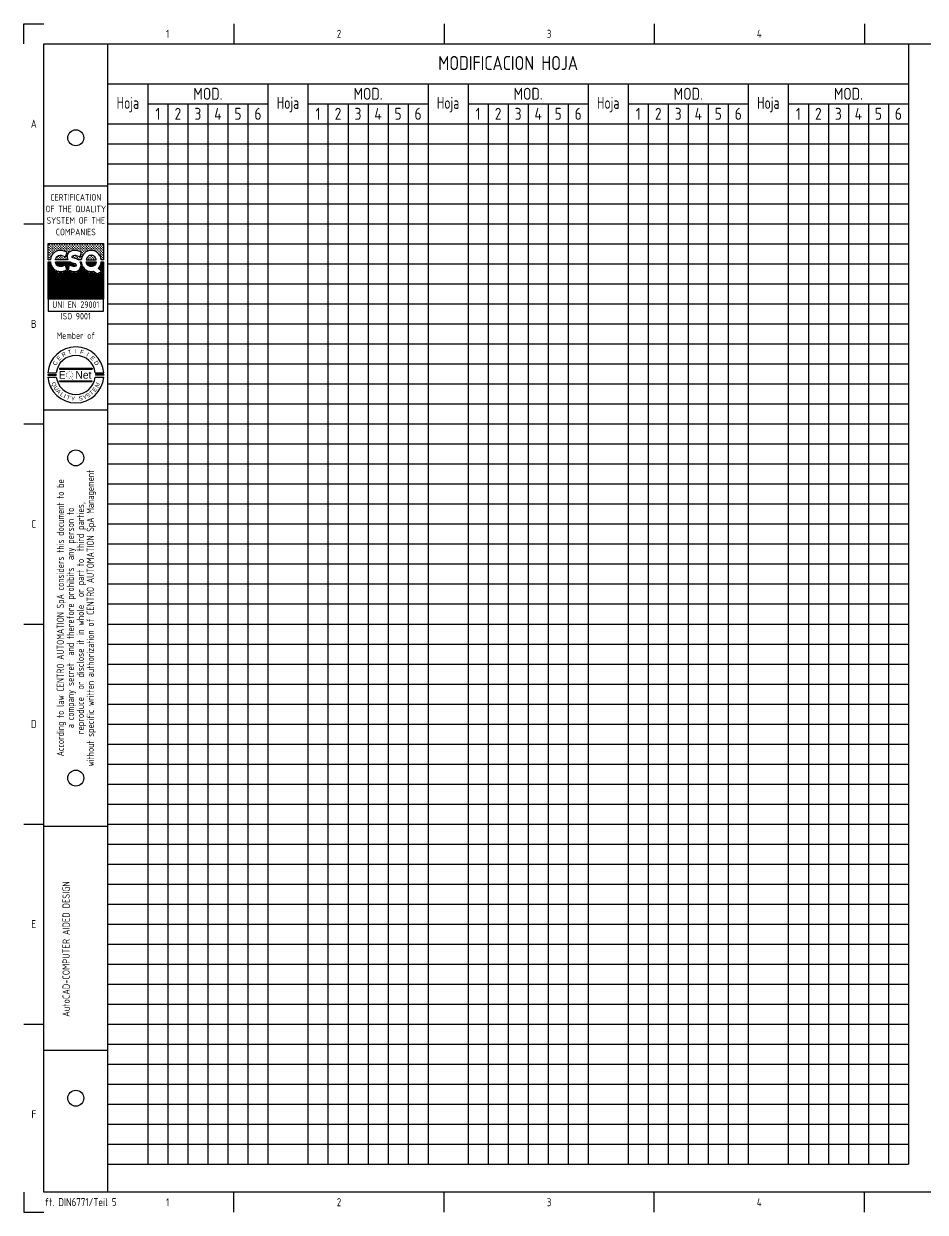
# Model space of a CAD drawing. Extents: x 0 to 420, y 0 to 297.
# Drawn here: x 0 to 225.2, y 0 to 297 of the extents above; entities that cross this region are included whole.
import ezdxf
from ezdxf.enums import TextEntityAlignment as Align

# ---------------------------------------------------------------- set-up
doc = ezdxf.new("R2010")
doc.units = 0
doc.header["$LTSCALE"] = 5
doc.header["$MEASUREMENT"] = 0
doc.layers.get('0').update_dxf_attribs({"linetype": 'CONTINUOUS'})
doc.layers.add('CART', color=7, linetype='CONTINUOUS')
doc.layers.add('CART-ES', color=7, linetype='CONTINUOUS')
doc.styles.add('CENTBH', font='CENTBH.SHX', dxfattribs={"height": 3})
doc.styles.add('DIN', font='DIN.shx', dxfattribs={"width": 0.85})
doc.styles.add('UNIV', font='UNIV.SHX', dxfattribs={"height": 5})

# ---------------------------------------------------------------- blocks, each defined once
blk = doc.blocks.new('*X0')
at = {"color": 0}
for p, q in [((6.16, 238.44), (6.19, 238.44)), ((6.16, 237.81), (6.19, 237.81)), ((6.35, 238.76), (6.51, 238.76)), ((6.35, 238.12), (6.51, 238.12)), ((6.43, 238.68), (6.43, 238.84)), ((6.43, 238.05), (6.43, 238.2)), ((6.67, 238.44), (6.83, 238.44)), ((6.67, 237.81), (6.83, 237.81)), ((6.75, 238.36), (6.75, 238.52)), ((6.75, 237.73), (6.75, 237.89)), ((6.98, 238.76), (7.14, 238.76)), ((6.98, 238.12), (7.14, 238.12)), ((7.06, 238.68), (7.06, 238.84)), ((7.06, 238.05), (7.06, 238.2)), ((7.3, 238.44), (7.46, 238.44)), ((7.3, 237.81), (7.46, 237.81)), ((7.38, 238.36), (7.38, 238.52)), ((7.38, 237.73), (7.38, 237.89)), ((7.62, 238.76), (7.78, 238.76)), ((7.62, 238.12), (7.78, 238.12)), ((7.7, 238.68), (7.7, 238.84)), ((7.7, 238.05), (7.7, 238.2)), ((7.94, 238.44), (8.1, 238.44)), ((7.94, 237.81), (8.1, 237.81)), ((8.02, 238.36), (8.02, 238.52)), ((8.02, 237.73), (8.02, 237.89)), ((8.25, 238.76), (8.41, 238.76)), ((8.25, 238.12), (8.41, 238.12)), ((8.33, 238.68), (8.33, 238.84)), ((8.33, 238.05), (8.33, 238.2)), ((8.57, 238.44), (8.73, 238.44)), ((8.57, 237.81), (8.73, 237.81)), ((8.65, 238.36), (8.65, 238.52)), ((8.65, 237.73), (8.65, 237.89)), ((8.89, 238.76), (9.05, 238.76)), ((8.89, 238.12), (9.05, 238.12)), ((8.97, 238.68), (8.97, 238.84)), ((8.97, 238.05), (8.97, 238.2)), ((9.21, 238.44), (9.37, 238.44)), ((9.21, 237.81), (9.37, 237.81)), ((9.29, 238.36), (9.29, 238.52)), ((9.29, 237.73), (9.29, 237.89)), ((9.52, 238.76), (9.68, 238.76)), ((9.52, 238.12), (9.68, 238.12)), ((9.6, 238.68), (9.6, 238.84)), ((9.6, 238.05), (9.6, 238.2)), ((9.84, 238.44), (10, 238.44)), ((9.84, 237.81), (10, 237.81)), ((9.92, 238.36), (9.92, 238.52)), ((9.92, 237.73), (9.92, 237.89)), ((10.16, 238.76), (10.32, 238.76)), ((10.16, 238.12), (10.32, 238.12)), ((10.24, 238.68), (10.24, 238.84)), ((10.24, 238.05), (10.24, 238.2)), ((10.48, 238.44), (10.64, 238.44)), ((10.48, 237.81), (10.64, 237.81)), ((10.56, 238.36), (10.56, 238.52)), ((10.56, 237.73), (10.56, 237.89)), ((10.79, 238.76), (10.95, 238.76)), ((10.79, 238.12), (10.95, 238.12)), ((10.87, 238.68), (10.87, 238.84)), ((10.87, 238.05), (10.87, 238.2)), ((11.11, 238.44), (11.27, 238.44)), ((11.11, 237.81), (11.27, 237.81)), ((11.19, 238.36), (11.19, 238.52)), ((11.19, 237.73), (11.19, 237.89)), ((11.43, 238.76), (11.59, 238.76)), ((11.43, 238.12), (11.59, 238.12)), ((11.51, 238.68), (11.51, 238.84)), ((11.51, 238.05), (11.51, 238.2)), ((11.75, 238.44), (11.91, 238.44)), ((11.75, 237.81), (11.91, 237.81)), ((11.83, 238.36), (11.83, 238.52)), ((11.83, 237.73), (11.83, 237.89)), ((12.06, 238.76), (12.22, 238.76)), ((12.06, 238.12), (12.22, 238.12)), ((12.14, 238.68), (12.14, 238.84)), ((12.14, 238.05), (12.14, 238.2)), ((12.38, 238.44), (12.54, 238.44)), ((12.38, 237.81), (12.54, 237.81)), ((12.46, 238.36), (12.46, 238.52)), ((12.46, 237.73), (12.46, 237.89)), ((12.7, 238.76), (12.86, 238.76)), ((12.7, 238.12), (12.86, 238.12)), ((12.78, 238.68), (12.78, 238.84)), ((12.78, 238.05), (12.78, 238.2)), ((13.02, 238.44), (13.18, 238.44)), ((13.02, 237.81), (13.18, 237.81)), ((13.1, 238.36), (13.1, 238.52)), ((13.1, 237.73), (13.1, 237.89)), ((13.33, 238.76), (13.49, 238.76)), ((13.33, 238.12), (13.49, 238.12)), ((13.41, 238.68), (13.41, 238.84)), ((13.41, 238.05), (13.41, 238.2)), ((13.65, 238.44), (13.81, 238.44)), ((13.65, 237.81), (13.81, 237.81)), ((13.73, 238.36), (13.73, 238.52)), ((13.73, 237.73), (13.73, 237.89)), ((13.97, 238.76), (14.13, 238.76)), ((13.97, 238.12), (14.13, 238.12)), ((14.05, 238.68), (14.05, 238.84)), ((14.05, 238.05), (14.05, 238.2)), ((14.29, 238.44), (14.45, 238.44)), ((14.29, 237.81), (14.45, 237.81)), ((14.37, 238.36), (14.37, 238.52)), ((14.37, 237.73), (14.37, 237.89)), ((14.6, 238.76), (14.76, 238.76)), ((14.6, 238.12), (14.76, 238.12)), ((14.68, 238.68), (14.68, 238.84)), ((14.68, 238.05), (14.68, 238.2)), ((14.92, 238.44), (15.08, 238.44)), ((14.92, 237.81), (15.08, 237.81)), ((15, 238.36), (15, 238.52)), ((15, 237.73), (15, 237.89)), ((15.24, 238.76), (15.4, 238.76)), ((15.24, 238.12), (15.4, 238.12)), ((15.32, 238.68), (15.32, 238.84)), ((15.32, 238.05), (15.32, 238.2)), ((15.56, 238.44), (15.72, 238.44)), ((15.56, 237.81), (15.72, 237.81)), ((15.64, 238.36), (15.64, 238.52)), ((15.64, 237.73), (15.64, 237.89)), ((15.87, 238.76), (16.03, 238.76)), ((15.87, 238.12), (16.03, 238.12)), ((15.95, 238.68), (15.95, 238.84)), ((15.95, 238.05), (15.95, 238.2)), ((16.19, 238.44), (16.35, 238.44)), ((16.19, 237.81), (16.35, 237.81)), ((16.27, 238.36), (16.27, 238.52)), ((16.27, 237.73), (16.27, 237.89)), ((16.51, 238.76), (16.67, 238.76)), ((16.51, 238.12), (16.67, 238.12)), ((16.59, 238.68), (16.59, 238.84)), ((16.59, 238.05), (16.59, 238.2)), ((16.83, 238.44), (16.99, 238.44)), ((16.83, 237.81), (16.99, 237.81)), ((16.91, 238.36), (16.91, 238.52)), ((16.91, 237.73), (16.91, 237.89)), ((17.14, 238.76), (17.3, 238.76)), ((17.14, 238.12), (17.3, 238.12)), ((17.22, 238.68), (17.22, 238.84)), ((17.22, 238.05), (17.22, 238.2)), ((17.46, 238.44), (17.62, 238.44)), ((17.46, 237.81), (17.62, 237.81)), ((17.54, 238.36), (17.54, 238.52)), ((17.54, 237.73), (17.54, 237.89)), ((17.78, 238.76), (17.94, 238.76)), ((17.78, 238.12), (17.94, 238.12)), ((17.86, 238.68), (17.86, 238.84)), ((17.86, 238.05), (17.86, 238.2)), ((18.1, 238.44), (18.26, 238.44)), ((18.1, 237.81), (18.26, 237.81)), ((18.18, 238.36), (18.18, 238.52)), ((18.18, 237.73), (18.18, 237.89)), ((18.41, 238.76), (18.57, 238.76)), ((18.41, 238.12), (18.57, 238.12)), ((18.49, 238.68), (18.49, 238.84)), ((18.49, 238.05), (18.49, 238.2)), ((18.73, 238.44), (18.89, 238.44)), ((18.73, 237.81), (18.89, 237.81)), ((18.81, 238.36), (18.81, 238.52)), ((18.81, 237.73), (18.81, 237.89)), ((19.05, 238.76), (19.21, 238.76)), ((19.05, 238.12), (19.21, 238.12)), ((19.13, 238.68), (19.13, 238.84)), ((19.13, 238.05), (19.13, 238.2)), ((19.37, 238.44), (19.53, 238.44)), ((19.37, 237.81), (19.53, 237.81)), ((19.45, 238.36), (19.45, 238.52)), ((19.45, 237.73), (19.45, 237.89)), ((19.68, 238.76), (19.84, 238.76)), ((19.68, 238.12), (19.84, 238.12)), ((19.76, 238.68), (19.76, 238.84)), ((19.76, 238.05), (19.76, 238.2)), ((6.16, 237.17), (6.19, 237.17)), ((6.16, 236.54), (6.19, 236.54)), ((6.16, 235.9), (6.19, 235.9)), ((6.16, 235.27), (6.19, 235.27)), ((6.35, 237.49), (6.51, 237.49)), ((6.35, 236.85), (6.51, 236.85)), ((6.35, 236.22), (6.51, 236.22)), ((6.35, 235.59), (6.51, 235.59)), ((6.43, 237.41), (6.43, 237.57)), ((6.43, 236.78), (6.43, 236.93)), ((6.43, 236.14), (6.43, 236.3)), ((6.43, 235.51), (6.43, 235.66)), ((6.67, 237.17), (6.83, 237.17)), ((6.67, 236.54), (6.83, 236.54)), ((6.67, 235.9), (6.79, 235.9)), ((6.75, 237.09), (6.75, 237.25)), ((6.75, 236.46), (6.75, 236.62)), ((6.75, 235.82), (6.75, 235.98)), ((6.98, 236.85), (7.14, 236.85)), ((6.98, 237.49), (7.14, 237.49)), ((7.06, 237.41), (7.06, 237.57)), ((7.06, 236.78), (7.06, 236.93)), ((7.3, 237.17), (7.46, 237.17)), ((7.38, 237.09), (7.38, 237.25)), ((7.62, 237.49), (7.78, 237.49)), ((7.7, 237.41), (7.7, 237.57)), ((7.94, 237.17), (7.96, 237.17)), ((8.02, 237.2), (8.02, 237.25)), ((8.08, 235.27), (8.1, 235.27)), ((8.25, 237.49), (8.41, 237.49)), ((8.26, 235.59), (8.41, 235.59)), ((8.33, 237.41), (8.33, 237.57)), ((8.33, 235.51), (8.33, 235.66)), ((8.57, 235.27), (8.73, 235.27)), ((8.62, 235.9), (8.73, 235.9)), ((8.65, 235.82), (8.65, 235.92)), ((8.65, 235.19), (8.65, 235.35)), ((8.89, 237.49), (9.05, 237.49)), ((8.89, 235.59), (9.05, 235.59)), ((8.97, 237.47), (8.97, 237.57)), ((8.97, 235.51), (8.97, 235.66)), ((9.21, 235.9), (9.37, 235.9)), ((9.21, 235.27), (9.37, 235.27)), ((9.29, 235.82), (9.29, 235.98)), ((9.29, 235.19), (9.29, 235.35)), ((9.52, 237.49), (9.68, 237.49)), ((9.52, 235.59), (9.68, 235.59)), ((9.6, 237.44), (9.6, 237.57)), ((9.6, 235.51), (9.6, 235.66)), ((9.84, 235.27), (10, 235.27)), ((9.92, 235.82), (9.92, 235.85)), ((9.92, 235.19), (9.92, 235.35)), ((10.16, 237.49), (10.32, 237.49)), ((10.16, 235.59), (10.32, 235.59)), ((10.24, 237.41), (10.24, 237.57)), ((10.24, 235.51), (10.24, 235.66)), ((10.48, 235.27), (10.64, 235.27)), ((10.49, 237.17), (10.64, 237.17)), ((10.56, 237.15), (10.56, 237.25)), ((10.56, 235.19), (10.56, 235.35)), ((10.6, 235.9), (10.64, 235.9)), ((10.79, 237.49), (10.95, 237.49)), ((10.87, 237.41), (10.87, 237.57)), ((10.91, 236.85), (10.95, 236.85)), ((11.11, 237.17), (11.27, 237.17)), ((11.19, 237.09), (11.19, 237.25)), ((11.43, 237.49), (11.59, 237.49)), ((11.51, 237.41), (11.51, 237.57)), ((12.06, 237.49), (12.22, 237.49)), ((12.14, 237.41), (12.14, 237.57)), ((12.38, 235.9), (12.54, 235.9)), ((12.46, 235.82), (12.46, 235.98)), ((12.7, 237.49), (12.86, 237.49)), ((12.7, 235.59), (12.86, 235.59)), ((12.78, 237.48), (12.78, 237.57)), ((12.78, 235.51), (12.78, 235.66)), ((13.02, 235.9), (13.18, 235.9)), ((13.1, 235.82), (13.1, 235.98)), ((13.33, 237.49), (13.49, 237.49)), ((13.33, 235.59), (13.49, 235.59)), ((13.41, 237.41), (13.41, 237.57)), ((13.41, 235.51), (13.41, 235.66)), ((13.65, 235.27), (13.81, 235.27)), ((13.73, 235.19), (13.73, 235.35)), ((13.97, 237.49), (14.13, 237.49)), ((13.97, 235.59), (14.13, 235.59)), ((14.05, 237.41), (14.05, 237.57)), ((14.05, 235.51), (14.05, 235.66)), ((14.29, 237.17), (14.45, 237.17)), ((14.29, 235.9), (14.45, 235.9)), ((14.29, 235.27), (14.29, 235.27)), ((14.37, 237.09), (14.37, 237.25)), ((14.37, 235.82), (14.37, 235.98)), ((14.42, 236.54), (14.45, 236.54)), ((14.6, 236.85), (14.76, 236.85)), ((14.6, 236.22), (14.66, 236.22)), ((14.6, 237.49), (14.76, 237.49)), ((14.68, 237.41), (14.68, 237.57)), ((14.68, 236.78), (14.68, 236.93)), ((14.68, 236.26), (14.68, 236.3)), ((14.92, 237.17), (15.08, 237.17)), ((15, 237.09), (15, 237.25)), ((15.24, 237.49), (15.4, 237.49)), ((15.32, 237.41), (15.32, 237.57)), ((15.56, 237.17), (15.66, 237.17)), ((15.64, 237.16), (15.64, 237.25)), ((15.87, 237.49), (16.03, 237.49)), ((15.95, 237.41), (15.95, 237.57)), ((15.95, 235.51), (15.95, 235.58)), ((15.96, 235.59), (16.03, 235.59)), ((16.19, 235.27), (16.35, 235.27)), ((16.27, 235.82), (16.27, 235.87)), ((16.27, 235.19), (16.27, 235.35)), ((16.32, 235.9), (16.35, 235.9)), ((16.51, 237.49), (16.67, 237.49)), ((16.51, 235.59), (16.67, 235.59)), ((16.59, 237.47), (16.59, 237.57)), ((16.59, 235.51), (16.59, 235.66)), ((16.83, 235.9), (16.99, 235.9)), ((16.83, 235.27), (16.99, 235.27)), ((16.91, 235.82), (16.91, 235.98)), ((16.91, 235.19), (16.91, 235.35)), ((17.14, 237.49), (17.3, 237.49)), ((17.14, 235.59), (17.3, 235.59)), ((17.22, 237.45), (17.22, 237.57)), ((17.22, 235.51), (17.22, 235.66)), ((17.46, 235.27), (17.62, 235.27)), ((17.54, 235.19), (17.54, 235.35)), ((17.78, 237.49), (17.94, 237.49)), ((17.86, 237.41), (17.86, 237.57)), ((18.1, 237.17), (18.26, 237.17)), ((18.18, 237.1), (18.18, 237.25)), ((18.41, 237.49), (18.57, 237.49)), ((18.49, 237.41), (18.49, 237.57)), ((18.49, 236.86), (18.49, 236.93)), ((18.5, 236.85), (18.57, 236.85)), ((18.73, 237.17), (18.89, 237.17)), ((18.81, 237.09), (18.81, 237.25)), ((18.81, 236.54), (18.81, 236.62)), ((18.81, 236.54), (18.89, 236.54)), ((19.05, 237.49), (19.21, 237.49)), ((19.05, 236.85), (19.21, 236.85)), ((19.05, 236.22), (19.21, 236.22)), ((19.13, 237.41), (19.13, 237.57)), ((19.13, 236.78), (19.13, 236.93)), ((19.13, 236.14), (19.13, 236.3)), ((19.37, 237.17), (19.53, 237.17)), ((19.37, 236.54), (19.53, 236.54)), ((19.37, 235.9), (19.53, 235.9)), ((19.41, 235.27), (19.53, 235.27)), ((19.45, 237.09), (19.45, 237.25)), ((19.45, 236.46), (19.45, 236.62)), ((19.45, 235.82), (19.45, 235.98)), ((19.45, 235.19), (19.45, 235.35)), ((19.68, 236.85), (19.84, 236.85)), ((19.68, 237.49), (19.84, 237.49)), ((19.68, 236.22), (19.84, 236.22)), ((19.68, 235.59), (19.84, 235.59)), ((19.76, 237.41), (19.76, 237.57)), ((19.76, 236.78), (19.76, 236.93)), ((19.76, 236.14), (19.76, 236.3)), ((19.76, 235.51), (19.76, 235.66))]:
    blk.add_line(p, q, dxfattribs=at)
blk = doc.blocks.new('*X1')
at = {"color": 0}
for p, q in [((6.16, 234.31), (6.57, 234.31)), ((6.16, 234), (6.64, 234)), ((6.16, 233.68), (6.74, 233.68)), ((6.16, 233.36), (6.89, 233.36)), ((6.16, 233.04), (7.09, 233.04)), ((6.16, 232.73), (7.37, 232.73)), ((6.16, 232.41), (7.76, 232.41)), ((6.16, 232.09), (8.43, 232.09)), ((6.16, 231.77), (17.87, 231.77)), ((8.04, 234.31), (11.69, 234.31)), ((8.18, 234), (12.66, 234)), ((8.45, 233.68), (10.12, 233.68)), ((9.87, 232.09), (11.93, 232.09)), ((10.56, 233.68), (11.24, 233.68)), ((10.64, 233.36), (11.16, 233.36)), ((10.71, 233.04), (11.08, 233.04)), ((10.75, 232.41), (11.05, 232.41)), ((10.79, 232.73), (11.01, 232.73)), ((11.68, 233.68), (12.98, 233.68)), ((13.29, 232.09), (16.13, 232.09)), ((13.83, 232.41), (15.46, 232.41)), ((14.11, 232.73), (15.07, 232.73)), ((14.28, 233.04), (14.79, 233.04)), ((14.38, 233.36), (14.59, 233.36)), ((14.41, 233.68), (14.44, 233.68)), ((15.74, 234.31), (17.96, 234.31)), ((15.88, 234), (17.82, 234)), ((16.15, 233.68), (17.55, 233.68)), ((18.91, 233.04), (19.84, 233.04)), ((18.96, 232.73), (19.84, 232.73)), ((18.96, 231.77), (19.84, 231.77)), ((19.11, 233.36), (19.84, 233.36)), ((19.26, 233.68), (19.84, 233.68)), ((19.28, 232.41), (19.84, 232.41)), ((19.36, 234), (19.84, 234)), ((19.43, 234.31), (19.84, 234.31)), ((19.53, 232.09), (19.84, 232.09)), ((6.16, 231.46), (18.21, 231.46)), ((6.16, 231.14), (19.84, 231.14)), ((6.16, 230.82), (19.84, 230.82)), ((6.16, 230.5), (19.84, 230.5)), ((6.16, 230.19), (19.84, 230.19)), ((6.16, 229.87), (19.84, 229.87)), ((6.16, 229.55), (19.84, 229.55)), ((6.16, 229.24), (19.84, 229.24)), ((6.16, 228.92), (19.84, 228.92)), ((18.4, 231.46), (19.84, 231.46)), ((6.16, 228.6), (19.84, 228.6)), ((6.16, 228.28), (19.84, 228.28)), ((6.16, 227.97), (19.84, 227.97)), ((6.16, 227.65), (19.84, 227.65)), ((6.16, 227.33), (19.84, 227.33)), ((6.16, 227.01), (19.84, 227.01)), ((6.16, 226.69), (19.84, 226.69)), ((6.16, 226.38), (19.84, 226.38)), ((6.16, 226.06), (19.84, 226.06)), ((6.16, 225.74), (19.84, 225.74)), ((6.16, 225.43), (19.84, 225.43))]:
    blk.add_line(p, q, dxfattribs=at)

msp = doc.modelspace()

# ---------------------------------------------------------------- linework, layer by layer
at = {"layer": 'CART', "color": 1}
for p, q in [((0, 292), (0, 297)), ((0, 297), (5, 297)), ((52.5, 297), (52.5, 292)), ((105, 297), (105, 292)), ((157.5, 297), (157.5, 292)), ((210, 297), (210, 292)), ((21, 5), (21, 292)), ((5, 256.5), (21, 256.5)), ((0, 247), (5, 247)), ((8.93, 210.9), (8.93, 210.72)), ((8.93, 210.9), (17.07, 210.9)), ((17.07, 210.9), (17.07, 210.72)), ((6, 209.32), (8.1, 209.32)), ((6, 209.15), (8.1, 209.15)), ((6.02, 209.76), (8.13, 209.76)), ((6.02, 208.71), (8.13, 208.71)), ((6.09, 209.24), (8.01, 209.24)), ((8.1, 209.32), (8.1, 209.15)), ((8.93, 210.72), (17.07, 210.72)), ((9.02, 210.81), (16.98, 210.81)), ((17.87, 209.76), (19.98, 209.76)), ((17.87, 208.71), (19.98, 208.71)), ((20, 209.32), (17.9, 209.32)), ((17.9, 209.32), (17.9, 209.15)), ((20, 209.15), (17.9, 209.15)), ((19.91, 209.24), (17.99, 209.24)), ((8.93, 207.75), (17.07, 207.75)), ((8.93, 207.57), (8.93, 207.75)), ((8.93, 207.57), (17.07, 207.57)), ((9.02, 207.66), (16.98, 207.66)), ((17.07, 207.57), (17.07, 207.75)), ((5, 200.5), (21, 200.5)), ((0, 197), (5, 197)), ((0, 147), (5, 147)), ((0, 97), (5, 97)), ((5, 96.5), (21, 96.5)), ((0, 47), (5, 47)), ((5, 40.5), (21, 40.5)), ((0, 5), (0, 0)), ((52.5, 0), (52.5, 5)), ((105, 0), (105, 5)), ((157.5, 0), (157.5, 5)), ((210, 0), (210, 5)), ((0, 0), (5, 0))]:
    msp.add_line(p, q, dxfattribs=at)
at = {"layer": 'CART', "color": 2}
for p, q in [((21, 12), (21, 292)), ((6, 209.32), (6, 209.15)), ((20, 209.32), (20, 209.15))]:
    msp.add_line(p, q, dxfattribs=at)
at = {"layer": 'CART', "color": 2, "linetype": 'Continuous'}
for p, q in [((221, 292), (221, 12)), ((21, 282), (221, 282)), ((61, 282), (61, 12)), ((101, 282), (101, 12)), ((141, 282), (141, 12)), ((181, 282), (181, 12)), ((21, 12), (221, 12))]:
    msp.add_line(p, q, dxfattribs=at)
at = {"layer": 'CART', "color": 3, "linetype": 'Continuous'}
for p, q in [((31, 282), (31, 12)), ((71, 282), (71, 12)), ((111, 282), (111, 12)), ((151, 282), (151, 12)), ((191, 282), (191, 12)), ((21, 272), (221, 272))]:
    msp.add_line(p, q, dxfattribs=at)
at = {"layer": 'CART', "color": 1, "linetype": 'Continuous'}
for p, q in [((31, 277), (61, 277)), ((36, 277), (36, 12)), ((41, 277), (41, 12)), ((46, 277), (46, 12)), ((51, 277), (51, 12)), ((56, 277), (56, 12)), ((71, 277), (101, 277)), ((76, 277), (76, 12)), ((81, 277), (81, 12)), ((86, 277), (86, 12)), ((91, 277), (91, 12)), ((96, 277), (96, 12)), ((111, 277), (141, 277)), ((116, 277), (116, 12)), ((121, 277), (121, 12)), ((126, 277), (126, 12)), ((131, 277), (131, 12)), ((136, 277), (136, 12)), ((151, 277), (181, 277)), ((156, 277), (156, 12)), ((161, 277), (161, 12)), ((166, 277), (166, 12)), ((171, 277), (171, 12)), ((176, 277), (176, 12)), ((191, 277), (221, 277)), ((196, 277), (196, 12)), ((201, 277), (201, 12)), ((206, 277), (206, 12)), ((211, 277), (211, 12)), ((216, 277), (216, 12)), ((21, 267), (221, 267)), ((21, 262), (221, 262)), ((21, 257), (221, 257)), ((21, 252), (221, 252)), ((21, 247), (221, 247)), ((21, 242), (221, 242)), ((21, 237), (221, 237)), ((21, 232), (221, 232)), ((21, 227), (221, 227)), ((21, 222), (221, 222)), ((21, 217), (221, 217)), ((21, 212), (221, 212)), ((21, 207), (221, 207)), ((21, 202), (221, 202)), ((21, 197), (221, 197)), ((21, 192), (221, 192)), ((21, 187), (221, 187)), ((21, 182), (221, 182)), ((21, 177), (221, 177)), ((21, 172), (221, 172)), ((21, 167), (221, 167)), ((21, 162), (221, 162)), ((21, 157), (221, 157)), ((21, 152), (221, 152)), ((21, 147), (221, 147)), ((21, 142), (221, 142)), ((21, 137), (221, 137)), ((21, 132), (221, 132)), ((21, 127), (221, 127)), ((21, 122), (221, 122)), ((21, 117), (221, 117)), ((21, 112), (221, 112)), ((21, 107), (221, 107)), ((21, 102), (221, 102)), ((21, 97), (221, 97)), ((21, 92), (221, 92)), ((21, 87), (221, 87)), ((21, 82), (221, 82)), ((21, 77), (221, 77)), ((21, 72), (221, 72)), ((21, 67), (221, 67)), ((21, 62), (221, 62)), ((21, 57), (221, 57)), ((21, 52), (221, 52)), ((21, 47), (221, 47)), ((21, 42), (221, 42)), ((21, 37), (221, 37)), ((21, 32), (221, 32)), ((21, 27), (221, 27)), ((21, 22), (221, 22)), ((21, 17), (221, 17))]:
    msp.add_line(p, q, dxfattribs=at)
at = {"layer": 'CART', "color": 2}
msp.add_lwpolyline([(5, 5), (5, 292), (415, 292), (415, 5)], close=True, dxfattribs=at)
at = {"layer": 'CART', "color": 1}
for points in [[(12.17, 238.98, -0.030484), (12.31, 239.05, -0.103551), (12.76, 239.15, -0.078566), (13.12, 239.09), (14.07, 238.78), (14.45, 239.95), (13.5, 240.26, 0.078566), (12.76, 240.38, 0.103551), (11.81, 240.18, 0.031637), (11.53, 240.03, 0.415307), (11.04, 238), (7.9, 238, -0.050537), (7.98, 238.3, -0.096344), (8.27, 238.76, -0.100445), (8.69, 239.05, -0.103551), (9.15, 239.15, -0.078566), (9.5, 239.09), (10.46, 238.78), (10.84, 239.95), (9.88, 240.26, 0.078566), (9.15, 240.38, 0.103551), (8.2, 240.18, 0.100445), (7.38, 239.6, 0.096344), (6.84, 238.75, 0.069609), (6.66, 238), (6.06, 238), (6.06, 242.09), (19.94, 242.09), (19.94, 238), (19.34, 238, 0.069609), (19.16, 238.75, 0.096344), (18.62, 239.6, 0.100445), (17.8, 240.18, 0.103551), (16.85, 240.38, 0.103551), (15.9, 240.18, 0.100445), (15.08, 239.6, 0.096344), (14.54, 238.75, 0.069609), (14.36, 238), (13.64, 238, 0.07699), (13.2, 238.22), (12.22, 238.54, -0.636514)], [(15.6, 238), (18.1, 238, 0.050537), (18.02, 238.3, 0.096344), (17.73, 238.76, 0.100445), (17.31, 239.05, 0.103551), (16.85, 239.15, 0.103551), (16.39, 239.05, 0.100445), (15.97, 238.76, 0.096344), (15.68, 238.3, 0.050537)], [(15.6, 237.47), (18.1, 237.47, -0.050537), (18.02, 237.16, -0.096344), (17.73, 236.71, -0.100445), (17.31, 236.41, -0.103551), (16.85, 236.32, -0.103551), (16.39, 236.41, -0.100445), (15.97, 236.71, -0.096344), (15.68, 237.16, -0.050537)]]:
    msp.add_lwpolyline(points, format="xyb", close=True, dxfattribs=at)
msp.add_lwpolyline([(12.69, 236.32, -0.088447), (12.3, 236.38), (11.34, 236.69), (11.06, 235.51), (11.84, 235.23, 0.087408), (12.65, 235.09, 0.019259), (12.83, 235.09, 0.54515), (14.11, 237.47), (14.36, 237.47, 0.069609), (14.54, 236.71, 0.096344), (15.08, 235.86, 0.100445), (15.9, 235.29, 0.103551), (16.85, 235.09, 0.061705), (17.43, 235.16, -0.102297), (18.29, 234.51), (19.38, 235.13, 0.068279), (18.63, 235.87, 0.095519), (19.16, 236.71, 0.069609), (19.34, 237.47), (19.94, 237.47), (19.94, 228.2), (6.06, 228.2), (6.06, 237.47), (6.66, 237.47, 0.069609), (6.84, 236.71, 0.096344), (7.38, 235.86, 0.100445), (8.2, 235.29, 0.103551), (9.15, 235.09, 0.078566), (9.88, 235.2), (10.74, 235.51), (10.46, 236.68), (9.5, 236.37, -0.078566), (9.15, 236.32, -0.103551), (8.69, 236.41, -0.100445), (8.27, 236.71, -0.096344), (7.98, 237.16, -0.050537), (7.9, 237.47), (11.6, 237.47, 0.043461), (11.84, 237.37), (12.82, 237.05, -0.866802), (12.7, 236.32)], format="xyb", dxfattribs=at)
msp.add_lwpolyline([(6.06, 228.2), (6.06, 225.2), (19.94, 225.2), (19.94, 228.2)], dxfattribs=at)
at = {"layer": 'CART', "color": 1, "const_width": 0.0963}
for points in [[(10.64, 209.19, 1), (10.64, 209.28, 1)], [(10.72, 209.61, 1), (10.77, 209.7, 1)], [(10.77, 208.77, 1), (10.72, 208.86, 1)], [(11.01, 209.94, 1), (11.1, 209.99, 1)], [(11.1, 208.48, 1), (11.01, 208.53, 1)], [(11.43, 210.08, 1), (11.52, 210.08, 1)], [(11.52, 208.4, 1), (11.43, 208.4, 1)], [(11.72, 208.91, 1), (11.64, 208.86, 1)], [(11.85, 209.99, 1), (11.94, 209.94, 1)], [(11.94, 208.53, 1), (11.85, 208.48, 1)], [(12.15, 208.15, 1), (12.07, 208.11, 1)], [(12.18, 209.7, 1), (12.23, 209.61, 1)], [(12.23, 208.86, 1), (12.18, 208.77, 1)], [(12.32, 209.28, 1), (12.32, 209.19, 1)]]:
    msp.add_lwpolyline(points, format="xyb", close=True, dxfattribs=at)
at = {"layer": 'CART', "color": 1}
for centre in [(13, 268.5), (13, 188.5), (13, 108.5), (13, 28.5)]:
    msp.add_circle(centre, 2, dxfattribs=at)
for radius, start, end in [(7, 4.3012, 175.6988), (4.9, 6.1506, 173.8494), (7, 184.3012, 355.6988), (4.9, 186.1506, 353.8494)]:
    msp.add_arc((13, 209.24), radius, start, end, dxfattribs=at)

# ---------------------------------------------------------------- block references
msp.add_blockref('*X0', (0, 3), dxfattribs=at)
at = {"layer": 'CART', "color": 2}
msp.add_blockref('*X1', (0, 3), dxfattribs=at)

# ---------------------------------------------------------------- texts
at = {"layer": 'CART', "color": 1, "style": 'DIN', "width": 0.85}
for s, height, p in [('1', 2, (35.97, 294.5)), ('2', 2, (78.75, 294.5)), ('3', 2, (131.25, 294.5)), ('4', 2, (183.75, 294.5)), ('1', 3, (33.5, 274.5)), ('2', 3, (38.5, 274.5)), ('3', 3, (43.5, 274.5)), ('4', 3, (48.5, 274.5)), ('5', 3, (53.5, 274.5)), ('6', 3, (58.5, 274.5)), ('1', 3, (73.5, 274.5)), ('2', 3, (78.5, 274.5)), ('3', 3, (83.5, 274.5)), ('4', 3, (88.5, 274.5)), ('5', 3, (93.5, 274.5)), ('6', 3, (98.5, 274.5)), ('1', 3, (113.5, 274.5)), ('2', 3, (118.5, 274.5)), ('3', 3, (123.5, 274.5)), ('4', 3, (128.5, 274.5)), ('5', 3, (133.5, 274.5)), ('6', 3, (138.5, 274.5)), ('1', 3, (153.5, 274.5)), ('2', 3, (158.5, 274.5)), ('3', 3, (163.5, 274.5)), ('4', 3, (168.5, 274.5)), ('5', 3, (173.5, 274.5)), ('6', 3, (178.5, 274.5)), ('1', 3, (193.5, 274.5)), ('2', 3, (198.5, 274.5)), ('3', 3, (203.5, 274.5)), ('4', 3, (208.5, 274.5)), ('5', 3, (213.5, 274.5)), ('6', 3, (218.5, 274.5)), ('A', 2, (2.5, 272)), ('B', 2, (2.5, 222)), ('C', 2, (2.5, 172)), ('D', 2, (2.5, 122)), ('E', 2, (2.5, 72)), ('F', 2, (2.5, 24.5)), ('1', 2, (35.97, 2.5)), ('2', 2, (78.75, 2.5)), ('3', 2, (131.25, 2.5)), ('4', 2, (183.75, 2.5))]:
    msp.add_text(s, height=height, dxfattribs=at).set_placement(p, align=Align.MIDDLE)
at = {"layer": 'CART', "color": 1, "style": 'DIN', "width": 0.75}
for s, p in [('CERTIFICATION', (13, 252.78)), ('OF THE QUALITY', (13, 249.9)), ('SYSTEM OF THE', (13, 247.02)), ('COMPANIES', (13, 244.14)), ('UNI EN 29001', (13, 225.98)), ('ISO 9001', (13, 223.1)), ('Member of', (13, 218.25))]:
    msp.add_text(s, height=1.65, dxfattribs=at).set_placement(p, align=Align.CENTER)
at = {"layer": 'CART', "color": 1, "style": 'CENTBH'}
for s, rotation, p in [('E', 45, (8.79, 213.44)), ('R', 30, (10.03, 214.39)), ('T', 15, (11.46, 214.98)), ('F', 345, (14.54, 214.98)), ('I', 330, (15.98, 214.39)), ('E', 315, (17.21, 213.44)), ('C', 60, (7.85, 212.21)), ('D', 300, (18.15, 212.21)), ('Q', 292.9522, (7.43, 206.83)), ('U', 304.3537, (8.09, 205.88)), ('A', 314.1766, (8.73, 205.09)), ('L', 324.7547, (9.57, 204.38)), ('T', 41.3823, (16.93, 204.77)), ('E', 52.2895, (17.71, 205.6)), ('M', 64.9681, (18.39, 206.72)), ('I', 332.4747, (10.25, 203.96)), ('T', 341.7055, (11.13, 203.59)), ('Y', 353.3846, (12.31, 203.32)), ('S', 11.8462, (14.22, 203.41)), ('Y', 22.0831, (15.24, 203.72)), ('S', 31.8873, (16.14, 204.18))]:
    msp.add_text(s, height=1.05, rotation=rotation, dxfattribs=at).set_placement(p, align=Align.MIDDLE)
at = {"layer": 'CART', "color": 1}
for s, height, style, p in [('I', 1.05, 'CENTBH', (13, 215.19)), ('E', 1.93, 'UNIV', (9.59, 209.25)), ('Net', 1.925, 'UNIV', (14.9, 209.24))]:
    msp.add_text(s, height=height, dxfattribs=dict(at, style=style)).set_placement(p, align=Align.MIDDLE)
at = {"layer": 'CART', "color": 1, "style": 'DIN'}
for s, width, p in [('without specific written authorization of CENTRO AUTOMATION SpA Management', 0.8, (17.53, 148.45)), ('According to law CENTRO AUTOMATION SpA considers this document to be', 0.8, (10.04, 148.55)), ('a company secret  and therefore prohibits  any person to', 0.85, (12.54, 148.52)), ('reproduce  or disclose it in whole  or part to  third parties,', 0.82, (15.04, 148.48))]:
    msp.add_text(s, height=1.8, rotation=90, dxfattribs=dict(at, width=width)).set_placement(p, align=Align.CENTER)
at = {"layer": 'CART', "color": 1, "style": 'DIN', "width": 0.9}
msp.add_text('AutoCAD-COMPUTER AIDED DESIGN', height=1.8, rotation=90, dxfattribs=at).set_placement((11.47, 48.84))
at = {"layer": 'CART', "color": 1, "style": 'DIN', "width": 0.85}
msp.add_text('ft. DIN6771/Teil 5', height=2, dxfattribs=at).set_placement((5.25, 1.53))
at = {"layer": 'CART-ES', "color": 2, "style": 'DIN', "width": 0.85}
msp.add_text('MODIFICACION HOJA', height=3.5, dxfattribs=at).set_placement((121, 287.19), align=Align.MIDDLE)
at = {"layer": 'CART-ES', "color": 1, "style": 'DIN'}
for s, width, p in [('MOD.', 0.85, (46, 279.5)), ('MOD.', 0.85, (86, 279.5)), ('MOD.', 0.85, (126, 279.5)), ('MOD.', 0.85, (166, 279.5)), ('MOD.', 0.85, (206, 279.5)), ('Hoja', 0.75, (26, 276.79)), ('Hoja', 0.75, (66, 276.79)), ('Hoja', 0.75, (106, 276.79)), ('Hoja', 0.75, (146, 276.79)), ('Hoja', 0.75, (186, 276.79))]:
    msp.add_text(s, height=3, dxfattribs=dict(at, width=width)).set_placement(p, align=Align.MIDDLE)

doc.saveas('drawing.dxf')
